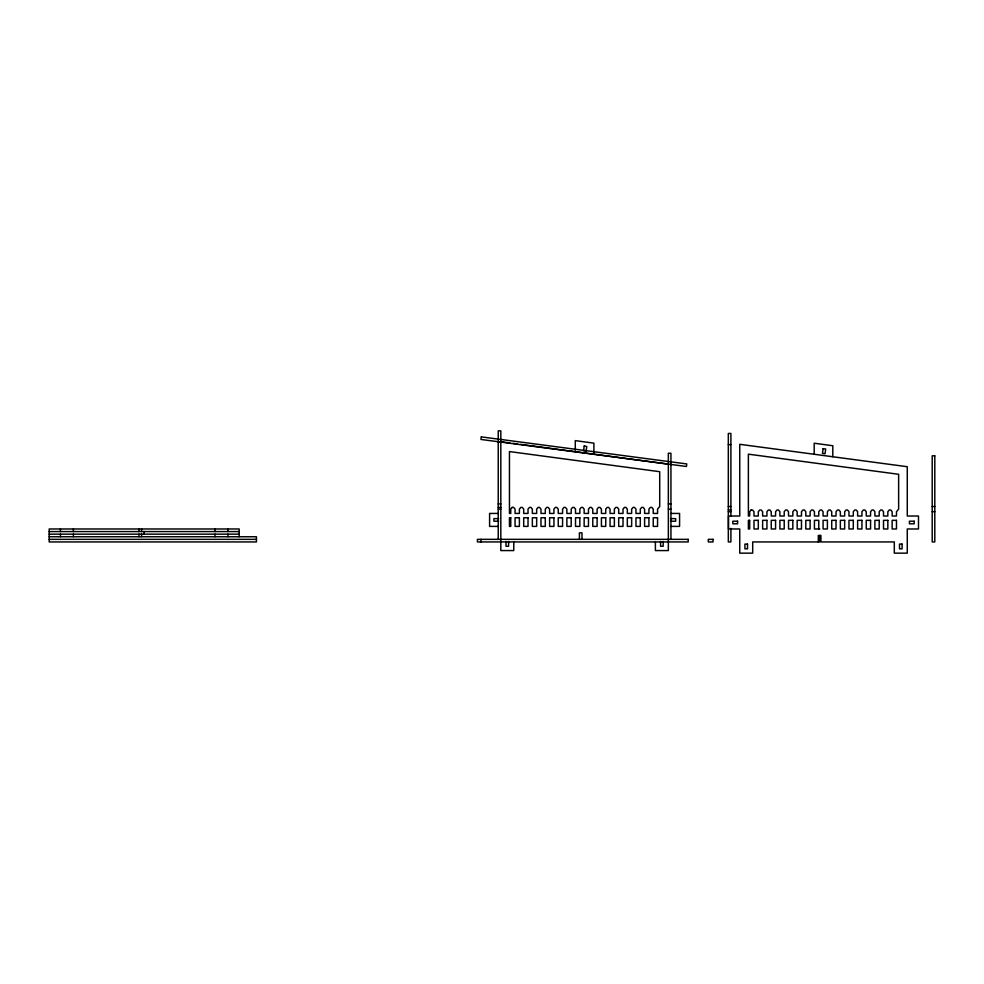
<?xml version="1.0" encoding="UTF-8"?>
<svg xmlns="http://www.w3.org/2000/svg" width="984" height="984" viewBox="0 0 984 984"><rect width="100%" height="100%" fill="white"/><g stroke="black" fill="none" stroke-linecap="round" stroke-linejoin="round"><path stroke-width="1.48" d="M498.236 442.062L500.819 442.062M728.32 444.657L730.903 444.657M498.236 503.943L500.819 503.943M668.345 503.943L670.94 503.943M728.32 506.526L730.903 506.526M932.205 506.526L934.8 506.526M498.236 507.387L500.819 507.387M498.236 509.122L500.819 509.122M668.345 509.122L670.94 509.122M728.32 509.983L730.903 509.983M728.32 511.705L730.903 511.705M932.205 511.705L934.8 511.705M498.015 513.439L489.601 513.439L489.601 526.391L498.015 526.391M671.149 513.439L679.575 513.439L679.575 526.391L671.149 526.391M498.667 518.617L493.919 518.617L493.919 521.212L498.667 521.212M670.51 518.617L675.688 518.617L675.688 521.212L670.51 521.212M819.807 528.974L814.432 528.974L814.432 520.339L818.762 520.339L818.762 528.974M49.2 531.569L239.173 531.569M49.2 534.164L239.173 534.164M49.2 536.747L256.443 536.747L256.443 541.938L49.2 541.938L49.2 528.974L239.173 528.974L239.173 536.747M49.2 539.343L256.443 539.343M500.819 441.73L509.946 442.948M512.984 443.353L517.535 443.956M520.573 444.362L592.466 453.981M593.893 454.165L668.345 464.128M832.808 456.761L832.808 445.74L814.199 443.218L814.199 454.276M819.807 535.456L819.807 541.938L752.699 541.938L752.699 553.156L739.747 553.156L739.747 528.974L728.517 528.974L728.517 516.022L739.747 516.022L739.747 444.313L907.273 466.711L907.273 516.022L918.49 516.022L918.49 528.974L907.273 528.974L907.273 553.156L894.308 553.156L894.308 541.938L820.914 541.938L820.914 535.456L818.319 535.456L818.319 541.938M730.903 516.243L730.903 433.427L728.32 433.427L728.32 541.938L730.903 541.938L730.903 528.334M670.94 539.343L670.94 453.243L668.345 453.243L668.345 550.573L655.393 550.573L655.393 542.147M663.167 541.495L663.167 546.255L660.571 546.255L660.571 541.495M593.893 452.788L593.893 443.144L575.283 440.623L575.283 450.303M581.999 539.343L581.999 532.861L579.404 532.861L579.404 539.343M513.771 542.147L513.771 550.573L500.819 550.573L500.819 430.844L498.236 430.844L498.236 539.343M508.593 541.495L508.593 546.255L506.01 546.255L506.01 541.495M480.967 539.343L480.967 541.938M227.944 528.974L227.944 531.569M227.944 534.164L227.944 536.747M214.992 528.974L214.992 531.569M214.992 534.164L214.992 536.747M144.193 531.569L144.193 534.164M141.598 528.974L141.598 531.569M141.598 534.164L141.598 536.747M139.002 528.974L139.002 531.569M139.002 534.164L139.002 536.747M73.382 528.974L73.382 531.569M73.382 534.164L73.382 536.747M60.43 528.974L60.43 531.569M60.43 534.164L60.43 536.747M481.299 436.884L480.967 439.454L686.438 466.502L686.77 463.931L481.299 436.884M584.201 446.072L583.561 450.783L586.132 451.127L586.759 446.416L584.201 446.072M823.116 448.667L822.489 453.366L825.047 453.71L825.687 448.999L823.116 448.667M512.197 507.387L510.757 509.122L510.757 513.439L509.454 513.439L509.454 451.57L659.711 471.693L659.711 506.526L657.558 509.122L657.558 513.439L653.241 513.439L653.241 509.122L651.802 507.387L650.362 507.387L648.923 509.122L648.923 513.439L644.606 513.439L644.606 509.122L643.167 507.387L641.728 507.387L640.289 509.122L640.289 513.439L635.971 513.439L635.971 509.122L634.52 507.387L633.081 507.387L631.642 509.122L631.642 513.439L627.325 513.439L627.325 509.122L625.885 507.387L624.446 507.387L623.007 509.122L623.007 513.439L618.69 513.439L618.69 509.122L617.251 507.387L615.812 507.387L614.373 509.122L614.373 513.439L610.055 513.439L610.055 509.122L608.616 507.387L607.177 507.387L605.738 509.122L605.738 513.439L601.421 513.439L601.421 509.122L599.982 507.387L598.543 507.387L597.103 509.122L597.103 513.439L592.786 513.439L592.786 509.122L591.347 507.387L589.908 507.387L588.469 509.122L588.469 513.439L584.152 513.439L584.152 509.122L582.712 507.387L581.273 507.387L579.834 509.122L579.834 513.439L575.517 513.439L575.517 509.122L574.078 507.387L572.639 507.387L571.2 509.122L571.2 513.439L566.882 513.439L566.882 509.122L565.443 507.387L564.004 507.387L562.565 509.122L562.565 513.439L558.248 513.439L558.248 509.122L556.809 507.387L555.37 507.387L553.931 509.122L553.931 513.439L549.613 513.439L549.613 509.122L548.174 507.387L546.735 507.387L545.296 509.122L545.296 513.439L540.979 513.439L540.979 509.122L539.539 507.387L538.1 507.387L536.661 509.122L536.661 513.439L532.344 513.439L532.344 509.122L530.905 507.387L529.466 507.387L528.027 509.122L528.027 513.439L523.709 513.439L523.709 509.122L522.27 507.387L520.831 507.387L519.392 509.122L519.392 513.439L515.075 513.439L515.075 509.122L513.636 507.387L512.197 507.387M751.112 509.983L749.673 511.705L749.673 516.022L748.381 516.022L748.381 454.165L898.638 474.288L898.638 509.122L896.473 511.705L896.473 516.022L892.156 516.022L892.156 511.705L890.717 509.983L889.278 509.983L887.839 511.705L887.839 516.022L883.521 516.022L883.521 511.705L882.082 509.983L880.643 509.983L879.204 511.705L879.204 516.022L874.887 516.022L874.887 511.705L873.448 509.983L872.009 509.983L870.569 511.705L870.569 516.022L866.252 516.022L866.252 511.705L864.813 509.983L863.374 509.983L861.935 511.705L861.935 516.022L857.617 516.022L857.617 511.705L856.178 509.983L854.739 509.983L853.3 511.705L853.3 516.022L848.983 516.022L848.983 511.705L847.544 509.983L846.105 509.983L844.666 511.705L844.666 516.022L840.348 516.022L840.348 511.705L838.909 509.983L837.47 509.983L836.031 511.705L836.031 516.022L831.714 516.022L831.714 511.705L830.275 509.983L828.836 509.983L827.396 511.705L827.396 516.022L823.079 516.022L823.079 511.705L821.64 509.983L820.201 509.983L818.762 511.705L818.762 516.022L814.432 516.022L814.432 511.705L812.993 509.983L811.554 509.983L810.115 511.705L810.115 516.022L805.798 516.022L805.798 511.705L804.359 509.983L802.919 509.983L801.48 511.705L801.48 516.022L797.163 516.022L797.163 511.705L795.724 509.983L794.285 509.983L792.846 511.705L792.846 516.022L788.528 516.022L788.528 511.705L787.089 509.983L785.65 509.983L784.211 511.705L784.211 516.022L779.894 516.022L779.894 511.705L778.455 509.983L777.016 509.983L775.576 511.705L775.576 516.022L771.259 516.022L771.259 511.705L769.82 509.983L768.381 509.983L766.942 511.705L766.942 516.022L762.625 516.022L762.625 511.705L761.186 509.983L759.746 509.983L758.307 511.705L758.307 516.022L753.99 516.022L753.99 511.705L752.551 509.983L751.112 509.983M934.8 455.826L932.205 455.826L932.205 541.938L934.8 541.938L934.8 455.826M510.757 517.756L509.454 517.756L509.454 526.391L510.757 526.391L510.757 517.756M519.392 517.756L515.075 517.756L515.075 526.391L519.392 526.391L519.392 517.756M528.027 517.756L523.709 517.756L523.709 526.391L528.027 526.391L528.027 517.756M536.661 517.756L532.344 517.756L532.344 526.391L536.661 526.391L536.661 517.756M545.296 517.756L540.979 517.756L540.979 526.391L545.296 526.391L545.296 517.756M553.931 517.756L549.613 517.756L549.613 526.391L553.931 526.391L553.931 517.756M562.565 517.756L558.248 517.756L558.248 526.391L562.565 526.391L562.565 517.756M571.2 517.756L566.882 517.756L566.882 526.391L571.2 526.391L571.2 517.756M579.834 517.756L575.517 517.756L575.517 526.391L579.834 526.391L579.834 517.756M588.469 517.756L584.152 517.756L584.152 526.391L588.469 526.391L588.469 517.756M597.103 517.756L592.786 517.756L592.786 526.391L597.103 526.391L597.103 517.756M605.738 517.756L601.421 517.756L601.421 526.391L605.738 526.391L605.738 517.756M614.373 517.756L610.055 517.756L610.055 526.391L614.373 526.391L614.373 517.756M623.007 517.756L618.69 517.756L618.69 526.391L623.007 526.391L623.007 517.756M631.642 517.756L627.325 517.756L627.325 526.391L631.642 526.391L631.642 517.756M640.289 517.756L635.971 517.756L635.971 526.391L640.289 526.391L640.289 517.756M648.923 517.756L644.606 517.756L644.606 526.391L648.923 526.391L648.923 517.756M657.558 517.756L653.241 517.756L653.241 526.391L657.558 526.391L657.558 517.756M749.673 520.339L748.381 520.339L748.381 528.974L749.673 528.974L749.673 520.339M758.307 520.339L753.99 520.339L753.99 528.974L758.307 528.974L758.307 520.339M766.942 520.339L762.625 520.339L762.625 528.974L766.942 528.974L766.942 520.339M775.576 520.339L771.259 520.339L771.259 528.974L775.576 528.974L775.576 520.339M784.211 520.339L779.894 520.339L779.894 528.974L784.211 528.974L784.211 520.339M792.846 520.339L788.528 520.339L788.528 528.974L792.846 528.974L792.846 520.339M801.48 520.339L797.163 520.339L797.163 528.974L801.48 528.974L801.48 520.339M810.115 520.339L805.798 520.339L805.798 528.974L810.115 528.974L810.115 520.339M827.396 520.339L823.079 520.339L823.079 528.974L827.396 528.974L827.396 520.339M836.031 520.339L831.714 520.339L831.714 528.974L836.031 528.974L836.031 520.339M844.666 520.339L840.348 520.339L840.348 528.974L844.666 528.974L844.666 520.339M853.3 520.339L848.983 520.339L848.983 528.974L853.3 528.974L853.3 520.339M861.935 520.339L857.617 520.339L857.617 528.974L861.935 528.974L861.935 520.339M870.569 520.339L866.252 520.339L866.252 528.974L870.569 528.974L870.569 520.339M879.204 520.339L874.887 520.339L874.887 528.974L879.204 528.974L879.204 520.339M887.839 520.339L883.521 520.339L883.521 528.974L887.839 528.974L887.839 520.339M896.473 520.339L892.156 520.339L892.156 528.974L896.473 528.974L896.473 520.339M737.582 521.212L732.834 521.212L732.834 523.796L737.582 523.796L737.582 521.212M914.173 521.212L909.425 521.212L909.425 523.796L914.173 523.796L914.173 521.212M688.21 539.343L477.412 539.343L477.412 541.938L688.21 541.938L688.21 539.343M713.043 539.343L708.296 539.343L708.296 541.938L713.043 541.938L713.043 539.343M747.52 544.091L744.925 544.091L744.925 548.838L747.52 548.838L747.52 544.091M902.082 544.091L899.499 544.091L899.499 548.838L902.082 548.838L902.082 544.091"/></g></svg>
